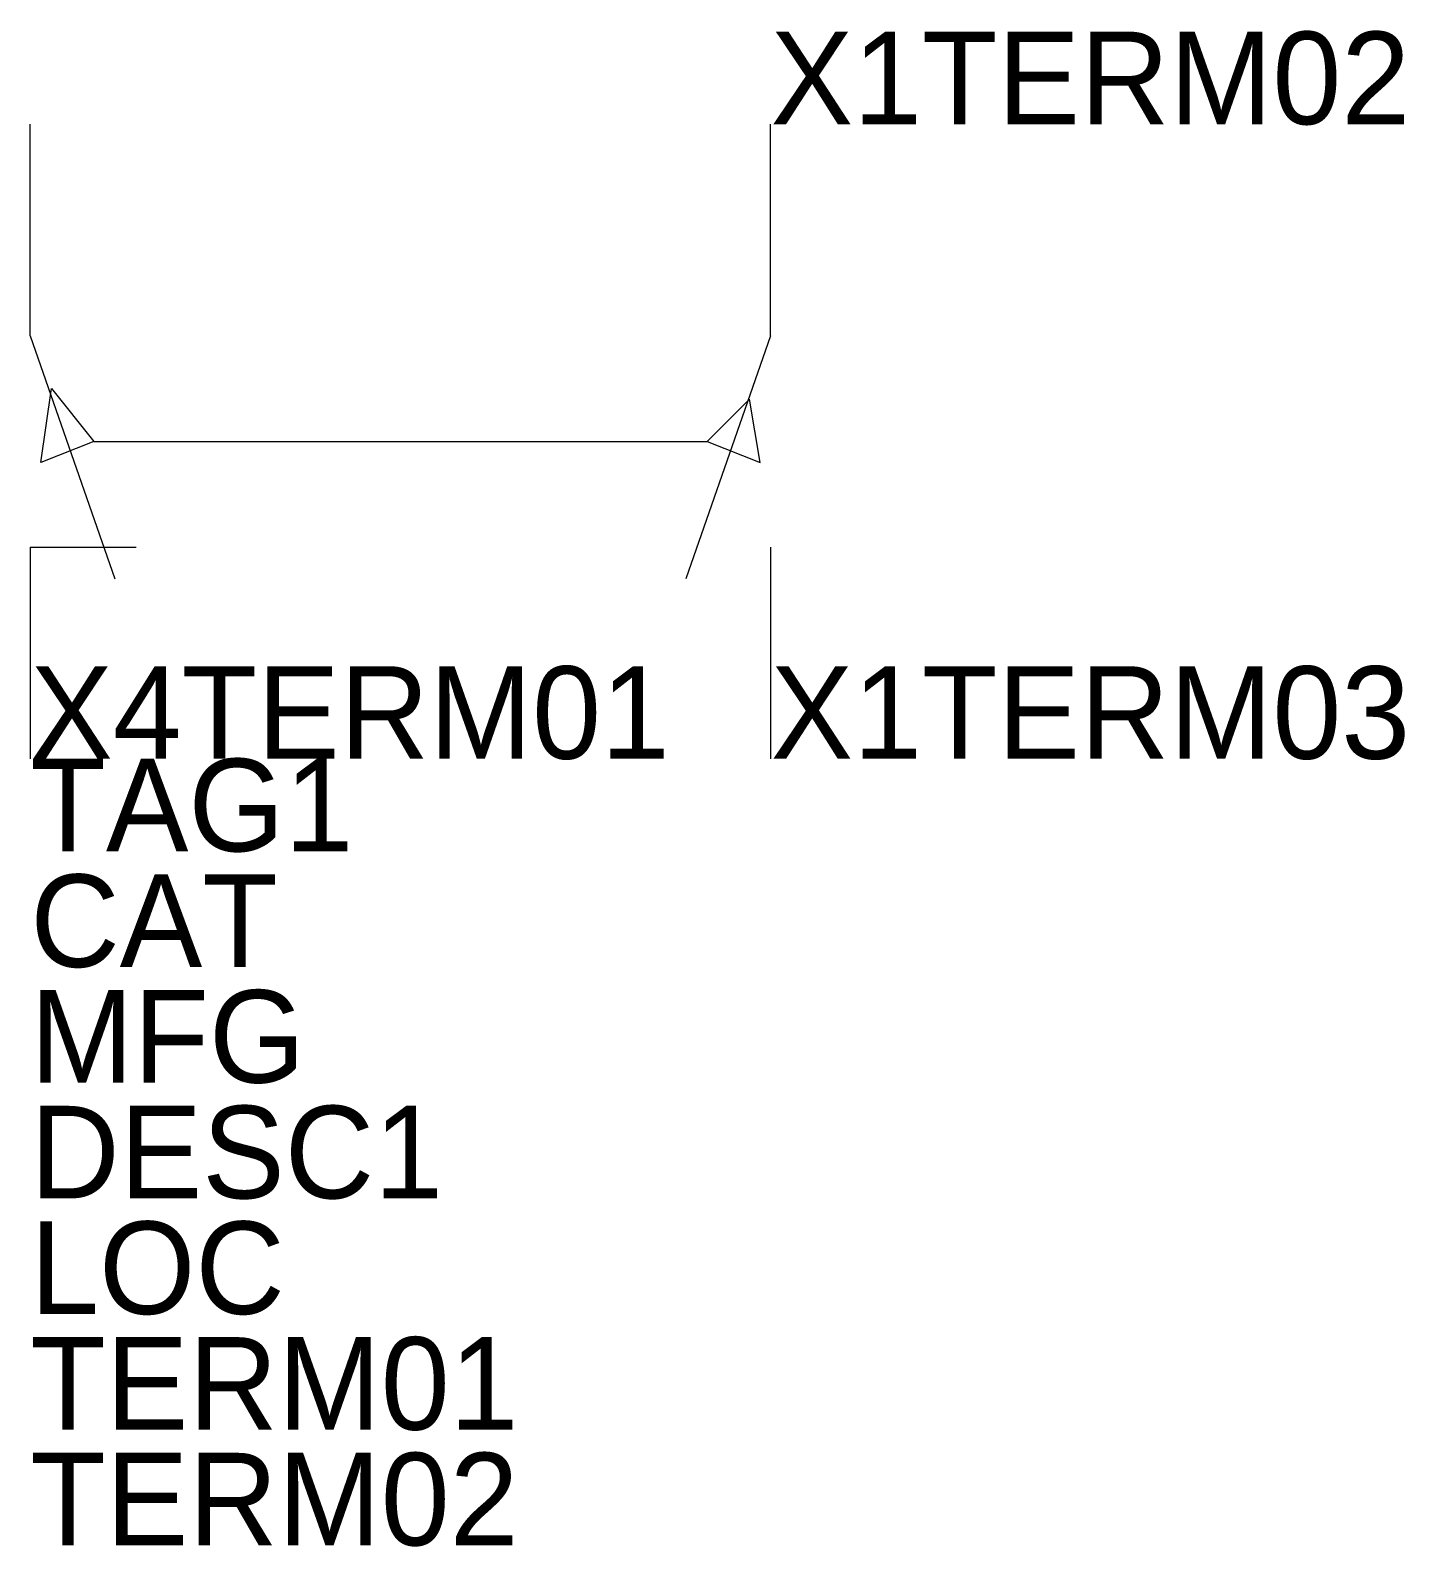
# Model space of a CAD drawing. Extents: x -0.5 to 1.36, y -1.49 to 0.56.
import ezdxf

# ---------------------------------------------------------------- set-up
doc = ezdxf.new("R2010")
doc.units = 0
doc.layers.get('0').update_dxf_attribs({"linetype": 'CONTINUOUS'})

msp = doc.modelspace()

# ---------------------------------------------------------------- linework, layer by layer
for p, q in [((-0.5, 0.14286), (-0.5, 0.42857)), ((0.5, 0.14286), (0.5, 0.42857)), ((-0.5, 0.14286), (-0.38571, -0.18571)), ((0.5, 0.14286), (0.38571, -0.18571)), ((-0.48571, -0.02857), (-0.47143, 0.07143)), ((-0.47143, 0.07143), (-0.41429, 0)), ((0.41429, 0), (0.47143, 0.05714)), ((0.48571, -0.02857), (0.47143, 0.05714)), ((-0.41429, 0), (-0.48571, -0.02857)), ((-0.41429, 0), (0.41429, 0)), ((0.41429, 0), (0.48571, -0.02857)), ((-0.5, -0.14286), (-0.5, -0.42857)), ((-0.5, -0.14286), (-0.35714, -0.14286)), ((0.5, -0.14286), (0.5, -0.42857))]:
    msp.add_line(p, q)

# ---------------------------------------------------------------- texts
at = {"flags": 1}
for tag, p in [('X1TERM02', (0.5, 0.42857)), ('X4TERM01', (-0.5, -0.42857)), ('X1TERM03', (0.5, -0.42857))]:
    msp.add_attdef(tag, p, '', height=0.125, dxfattribs=at)
for tag, p in [('TAG1', (-0.5, -0.55357)), ('CAT', (-0.5, -0.70982)), ('MFG', (-0.5, -0.86607)), ('DESC1', (-0.5, -1.02232)), ('LOC', (-0.5, -1.17857)), ('TERM01', (-0.5, -1.33482)), ('TERM02', (-0.5, -1.49107))]:
    msp.add_attdef(tag, p, '', height=0.125)

doc.saveas('drawing.dxf')
